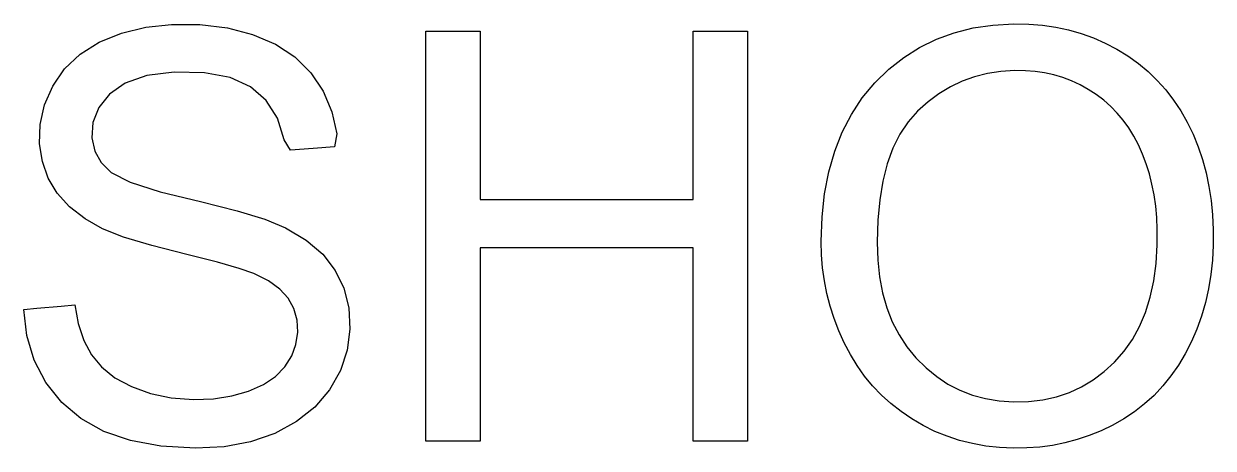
# Model space of a CAD drawing. Header units: metres. Extents: x 1885 to 2636, y 491 to 906.
# Drawn here: x 2261.7 to 2386.3, y 861.4 to 905.8 of the extents above; entities that cross this region are included whole.
import ezdxf

# ---------------------------------------------------------------- set-up
doc = ezdxf.new("R2010")
doc.units = ezdxf.units.M

msp = doc.modelspace()

# ---------------------------------------------------------------- linework, layer by layer
at = {"layer": 'COMPONENT30'}
for p, q in [((2271.95, 904.81), (2274.48, 905.43)), ((2274.48, 905.43), (2277.18, 905.74)), ((2277.18, 905.74), (2280.14, 905.72)), ((2280.14, 905.72), (2283.04, 905.37)), ((2283.04, 905.37), (2285.69, 904.69)), ((2303.84, 862.09), (2303.84, 905.04)), ((2303.84, 905.04), (2309.53, 905.04)), ((2309.53, 905.04), (2309.53, 887.4)), ((2331.85, 887.4), (2331.85, 905.04)), ((2331.85, 905.04), (2337.54, 905.04)), ((2337.54, 905.04), (2337.54, 862.09)), ((2357.34, 904.19), (2359.21, 904.87)), ((2359.21, 904.87), (2361.19, 905.36)), ((2361.19, 905.36), (2363.26, 905.67)), ((2363.26, 905.67), (2365.44, 905.8)), ((2365.44, 905.8), (2367.03, 905.77)), ((2367.03, 905.77), (2368.46, 905.66)), ((2368.46, 905.66), (2369.84, 905.46)), ((2369.84, 905.46), (2371.19, 905.17)), ((2371.19, 905.17), (2372.51, 904.79)), ((2267.62, 902.62), (2269.62, 903.87)), ((2269.62, 903.87), (2271.95, 904.81)), ((2285.69, 904.69), (2288.08, 903.67)), ((2288.08, 903.67), (2290.12, 902.33)), ((2355.58, 903.32), (2357.34, 904.19)), ((2372.51, 904.79), (2373.79, 904.33)), ((2373.79, 904.33), (2375.03, 903.78)), ((2375.03, 903.78), (2376.24, 903.15)), ((2265.99, 901.08), (2267.62, 902.62)), ((2353.91, 902.27), (2355.58, 903.32)), ((2376.24, 903.15), (2377.41, 902.43)), ((2377.41, 902.43), (2378.5, 901.64)), ((2290.12, 902.33), (2291.79, 900.68)), ((2352.35, 901.04), (2353.91, 902.27)), ((2378.5, 901.64), (2379.53, 900.79)), ((2264.74, 899.26), (2265.99, 901.08)), ((2274.61, 900.38), (2272.34, 899.6)), ((2277.48, 900.73), (2274.61, 900.38)), ((2280.65, 900.67), (2277.48, 900.73)), ((2283.33, 900.16), (2280.65, 900.67)), ((2285.48, 899.2), (2283.33, 900.16)), ((2291.79, 900.68), (2293.09, 898.73)), ((2350.89, 899.62), (2352.35, 901.04)), ((2361.34, 900.26), (2360.04, 899.79)), ((2362.69, 900.6), (2361.34, 900.26)), ((2364.09, 900.82), (2362.69, 900.6)), ((2365.54, 900.91), (2364.09, 900.82)), ((2366.68, 900.89), (2365.54, 900.91)), ((2367.69, 900.81), (2366.68, 900.89)), ((2368.68, 900.66), (2367.69, 900.81)), ((2369.65, 900.44), (2368.68, 900.66)), ((2370.59, 900.16), (2369.65, 900.44)), ((2371.5, 899.82), (2370.59, 900.16)), ((2379.53, 900.79), (2380.48, 899.87)), ((2263.88, 897.31), (2264.74, 899.26)), ((2272.34, 899.6), (2270.68, 898.44)), ((2287.11, 897.78), (2285.48, 899.2)), ((2293.09, 898.73), (2293.99, 896.59)), ((2349.57, 898.04), (2350.89, 899.62)), ((2358.8, 899.19), (2357.6, 898.47)), ((2360.04, 899.79), (2358.8, 899.19)), ((2372.39, 899.41), (2371.5, 899.82)), ((2373.25, 898.93), (2372.39, 899.41)), ((2374.08, 898.39), (2373.25, 898.93)), ((2380.48, 899.87), (2381.37, 898.87)), ((2381.37, 898.87), (2382.19, 897.81)), ((2270.68, 898.44), (2269.56, 897.04)), ((2288.28, 895.93), (2287.11, 897.78)), ((2348.43, 896.31), (2349.57, 898.04)), ((2356.46, 897.62), (2355.37, 896.65)), ((2357.6, 898.47), (2356.46, 897.62)), ((2374.87, 897.8), (2374.08, 898.39)), ((2375.6, 897.15), (2374.87, 897.8)), ((2382.19, 897.81), (2382.94, 896.68)), ((2263.43, 895.27), (2263.88, 897.31)), ((2269.56, 897.04), (2268.95, 895.48)), ((2293.99, 896.59), (2294.5, 894.27)), ((2347.47, 894.45), (2348.43, 896.31)), ((2355.37, 896.65), (2354.37, 895.52)), ((2376.28, 896.45), (2375.6, 897.15)), ((2376.92, 895.7), (2376.28, 896.45)), ((2382.94, 896.68), (2383.62, 895.49)), ((2263.37, 893.22), (2263.43, 895.27)), ((2268.95, 895.48), (2268.85, 893.85)), ((2289, 893.64), (2288.28, 895.93)), ((2354.37, 895.52), (2353.51, 894.23)), ((2377.5, 894.89), (2376.92, 895.7)), ((2383.62, 895.49), (2384.23, 894.23)), ((2268.85, 893.85), (2269.14, 892.46)), ((2294.5, 894.27), (2294.28, 892.91)), ((2346.68, 892.45), (2347.47, 894.45)), ((2353.51, 894.23), (2352.79, 892.77)), ((2378.04, 894.03), (2377.5, 894.89)), ((2378.52, 893.11), (2378.04, 894.03)), ((2384.23, 894.23), (2384.76, 892.92)), ((2263.66, 891.37), (2263.37, 893.22)), ((2269.14, 892.46), (2269.8, 891.26)), ((2289.67, 892.57), (2289, 893.64)), ((2292.04, 892.75), (2289.67, 892.57)), ((2294.28, 892.91), (2292.04, 892.75)), ((2346.06, 890.3), (2346.68, 892.45)), ((2352.79, 892.77), (2352.19, 891.13)), ((2378.95, 892.15), (2378.52, 893.11)), ((2384.76, 892.92), (2385.21, 891.58)), ((2264.27, 889.65), (2263.66, 891.37)), ((2269.8, 891.26), (2270.85, 890.23)), ((2379.33, 891.14), (2378.95, 892.15)), ((2385.21, 891.58), (2385.59, 890.19)), ((2270.85, 890.23), (2272.84, 889.23)), ((2345.62, 888.01), (2346.06, 890.3)), ((2352.19, 891.13), (2351.73, 889.33)), ((2379.66, 890.09), (2379.33, 891.14)), ((2379.93, 889.01), (2379.66, 890.09)), ((2385.59, 890.19), (2385.9, 888.76)), ((2265.22, 888.06), (2264.27, 889.65)), ((2272.84, 889.23), (2275.99, 888.21)), ((2351.73, 889.33), (2351.4, 887.36)), ((2380.15, 887.88), (2379.93, 889.01)), ((2385.9, 888.76), (2386.12, 887.29)), ((2266.5, 886.62), (2265.22, 888.06)), ((2275.99, 888.21), (2280.21, 887.18)), ((2345.36, 885.58), (2345.62, 888.01)), ((2380.32, 886.71), (2380.15, 887.88)), ((2268.13, 885.36), (2266.5, 886.62)), ((2280.21, 887.18), (2284.07, 886.21)), ((2284.07, 886.21), (2286.98, 885.33)), ((2309.53, 887.4), (2331.85, 887.4)), ((2351.4, 887.36), (2351.2, 885.23)), ((2380.43, 885.5), (2380.32, 886.71)), ((2386.12, 887.29), (2386.27, 885.78)), ((2269.97, 884.33), (2268.13, 885.36)), ((2286.98, 885.33), (2289.13, 884.44)), ((2345.27, 883.01), (2345.36, 885.58)), ((2351.2, 885.23), (2351.13, 882.92)), ((2380.48, 884.25), (2380.43, 885.5)), ((2386.27, 885.78), (2386.34, 884.22)), ((2272.17, 883.47), (2269.97, 884.33)), ((2289.13, 884.44), (2291.3, 883.15)), ((2380.48, 882.64), (2380.48, 884.25)), ((2386.34, 884.22), (2386.34, 882.63)), ((2275.14, 882.57), (2272.17, 883.47)), ((2278.81, 881.65), (2275.14, 882.57)), ((2291.3, 883.15), (2293.03, 881.66)), ((2345.31, 881.62), (2345.27, 883.01)), ((2351.13, 882.92), (2351.2, 881.05)), ((2380.36, 880.7), (2380.48, 882.64)), ((2386.34, 882.63), (2386.26, 881.06)), ((2282, 880.84), (2278.81, 881.65)), ((2293.03, 881.66), (2294.34, 879.97)), ((2331.85, 882.33), (2309.53, 882.33)), ((2309.53, 882.33), (2309.53, 862.09)), ((2331.85, 862.09), (2331.85, 882.33)), ((2345.42, 880.25), (2345.31, 881.62)), ((2284.28, 880.19), (2282, 880.84)), ((2285.83, 879.64), (2284.28, 880.19)), ((2294.34, 879.97), (2295.25, 878.1)), ((2345.61, 878.89), (2345.42, 880.25)), ((2351.2, 881.05), (2351.39, 879.29)), ((2380.12, 878.88), (2380.36, 880.7)), ((2386.26, 881.06), (2386.09, 879.53)), ((2287.36, 878.88), (2285.83, 879.64)), ((2288.55, 878.02), (2287.36, 878.88)), ((2345.87, 877.56), (2345.61, 878.89)), ((2351.39, 879.29), (2351.7, 877.63)), ((2379.74, 877.17), (2380.12, 878.88)), ((2386.09, 879.53), (2385.85, 878.04)), ((2289.42, 877.05), (2288.55, 878.02)), ((2295.25, 878.1), (2295.77, 876.05)), ((2346.21, 876.24), (2345.87, 877.56)), ((2351.7, 877.63), (2352.15, 876.06)), ((2385.85, 878.04), (2385.52, 876.6)), ((2263.08, 876.01), (2265.63, 876.23)), ((2265.63, 876.23), (2267.07, 876.36)), ((2267.07, 876.36), (2267.42, 874.41)), ((2290.01, 875.97), (2289.42, 877.05)), ((2346.63, 874.94), (2346.21, 876.24)), ((2379.25, 875.58), (2379.74, 877.17)), ((2385.52, 876.6), (2385.11, 875.19)), ((2261.71, 875.89), (2263.08, 876.01)), ((2262.02, 873.14), (2261.71, 875.89)), ((2290.34, 874.78), (2290.01, 875.97)), ((2295.77, 876.05), (2295.89, 873.83)), ((2352.15, 876.06), (2352.72, 874.6)), ((2378.62, 874.11), (2379.25, 875.58)), ((2385.11, 875.19), (2384.63, 873.83)), ((2267.42, 874.41), (2267.99, 872.65)), ((2290.42, 873.49), (2290.34, 874.78)), ((2295.89, 873.83), (2295.61, 871.62)), ((2347.12, 873.66), (2346.63, 874.94)), ((2352.72, 874.6), (2353.42, 873.23)), ((2377.87, 872.74), (2378.62, 874.11)), ((2384.63, 873.83), (2384.06, 872.52)), ((2262.79, 870.59), (2262.02, 873.14)), ((2267.99, 872.65), (2268.79, 871.15)), ((2290.23, 872.22), (2290.42, 873.49)), ((2347.68, 872.4), (2347.12, 873.66)), ((2353.42, 873.23), (2354.24, 871.97)), ((2377, 871.5), (2377.87, 872.74)), ((2384.06, 872.52), (2383.41, 871.24)), ((2289.78, 871.02), (2290.23, 872.22)), ((2295.61, 871.62), (2294.89, 869.5)), ((2348.32, 871.17), (2347.68, 872.4)), ((2354.24, 871.97), (2355.19, 870.81)), ((2376, 870.37), (2377, 871.5)), ((2383.41, 871.24), (2382.7, 870.04)), ((2264.02, 868.23), (2262.79, 870.59)), ((2268.79, 871.15), (2269.86, 869.86)), ((2289.06, 869.88), (2289.78, 871.02)), ((2349.02, 870.01), (2348.32, 871.17)), ((2349.8, 868.91), (2349.02, 870.01)), ((2355.19, 870.81), (2356.25, 869.76)), ((2374.92, 869.37), (2376, 870.37)), ((2382.7, 870.04), (2381.91, 868.92)), ((2269.86, 869.86), (2271.26, 868.74)), ((2271.26, 868.74), (2273, 867.8)), ((2286.81, 868.02), (2288.07, 868.87)), ((2288.07, 868.87), (2289.06, 869.88)), ((2294.89, 869.5), (2293.75, 867.47)), ((2350.65, 867.88), (2349.8, 868.91)), ((2356.25, 869.76), (2357.37, 868.85)), ((2357.37, 868.85), (2358.55, 868.07)), ((2373.77, 868.51), (2374.92, 869.37)), ((2381.91, 868.92), (2381.06, 867.87)), ((2265.68, 866.15), (2264.02, 868.23)), ((2273, 867.8), (2275, 867.07)), ((2285.26, 867.33), (2286.81, 868.02)), ((2293.75, 867.47), (2292.21, 865.66)), ((2351.57, 866.92), (2350.65, 867.88)), ((2358.55, 868.07), (2359.8, 867.43)), ((2371.27, 867.2), (2372.55, 867.78)), ((2372.55, 867.78), (2373.77, 868.51)), ((2381.06, 867.87), (2380.15, 866.89)), ((2275, 867.07), (2277.16, 866.62)), ((2277.16, 866.62), (2279.48, 866.45)), ((2279.48, 866.45), (2281.59, 866.53)), ((2281.59, 866.53), (2283.51, 866.83)), ((2283.51, 866.83), (2285.26, 867.33)), ((2352.56, 866.02), (2351.57, 866.92)), ((2359.8, 867.43), (2361.11, 866.92)), ((2361.11, 866.92), (2362.49, 866.55)), ((2362.49, 866.55), (2363.93, 866.32)), ((2363.93, 866.32), (2365.44, 866.22)), ((2365.44, 866.22), (2366.99, 866.26)), ((2366.99, 866.26), (2368.49, 866.43)), ((2368.49, 866.43), (2369.91, 866.75)), ((2369.91, 866.75), (2371.27, 867.2)), ((2380.15, 866.89), (2379.16, 866)), ((2267.7, 864.45), (2265.68, 866.15)), ((2292.21, 865.66), (2290.3, 864.14)), ((2353.63, 865.19), (2352.56, 866.02)), ((2354.76, 864.42), (2353.63, 865.19)), ((2378.11, 865.18), (2376.99, 864.44)), ((2379.16, 866), (2378.11, 865.18)), ((2270.1, 863.12), (2267.7, 864.45)), ((2290.3, 864.14), (2288.02, 862.91)), ((2355.95, 863.72), (2354.76, 864.42)), ((2375.81, 863.77), (2374.59, 863.19)), ((2376.99, 864.44), (2375.81, 863.77)), ((2272.89, 862.16), (2270.1, 863.12)), ((2288.02, 862.91), (2285.47, 862.03)), ((2357.18, 863.11), (2355.95, 863.72)), ((2358.45, 862.6), (2357.18, 863.11)), ((2359.77, 862.17), (2358.45, 862.6)), ((2373.35, 862.68), (2372.09, 862.26)), ((2374.59, 863.19), (2373.35, 862.68)), ((2276.08, 861.57), (2272.89, 862.16)), ((2279.69, 861.36), (2276.08, 861.57)), ((2282.71, 861.51), (2279.69, 861.36)), ((2285.47, 862.03), (2282.71, 861.51)), ((2309.53, 862.09), (2303.84, 862.09)), ((2337.54, 862.09), (2331.85, 862.09)), ((2361.12, 861.83), (2359.77, 862.17)), ((2362.51, 861.58), (2361.12, 861.83)), ((2363.94, 861.43), (2362.51, 861.58)), ((2365.41, 861.36), (2363.94, 861.43)), ((2366.81, 861.38), (2365.41, 861.36)), ((2368.17, 861.47), (2366.81, 861.38)), ((2369.5, 861.65), (2368.17, 861.47)), ((2370.81, 861.92), (2369.5, 861.65)), ((2372.09, 862.26), (2370.81, 861.92))]:
    msp.add_line(p, q, dxfattribs=at)

doc.saveas('drawing.dxf')
